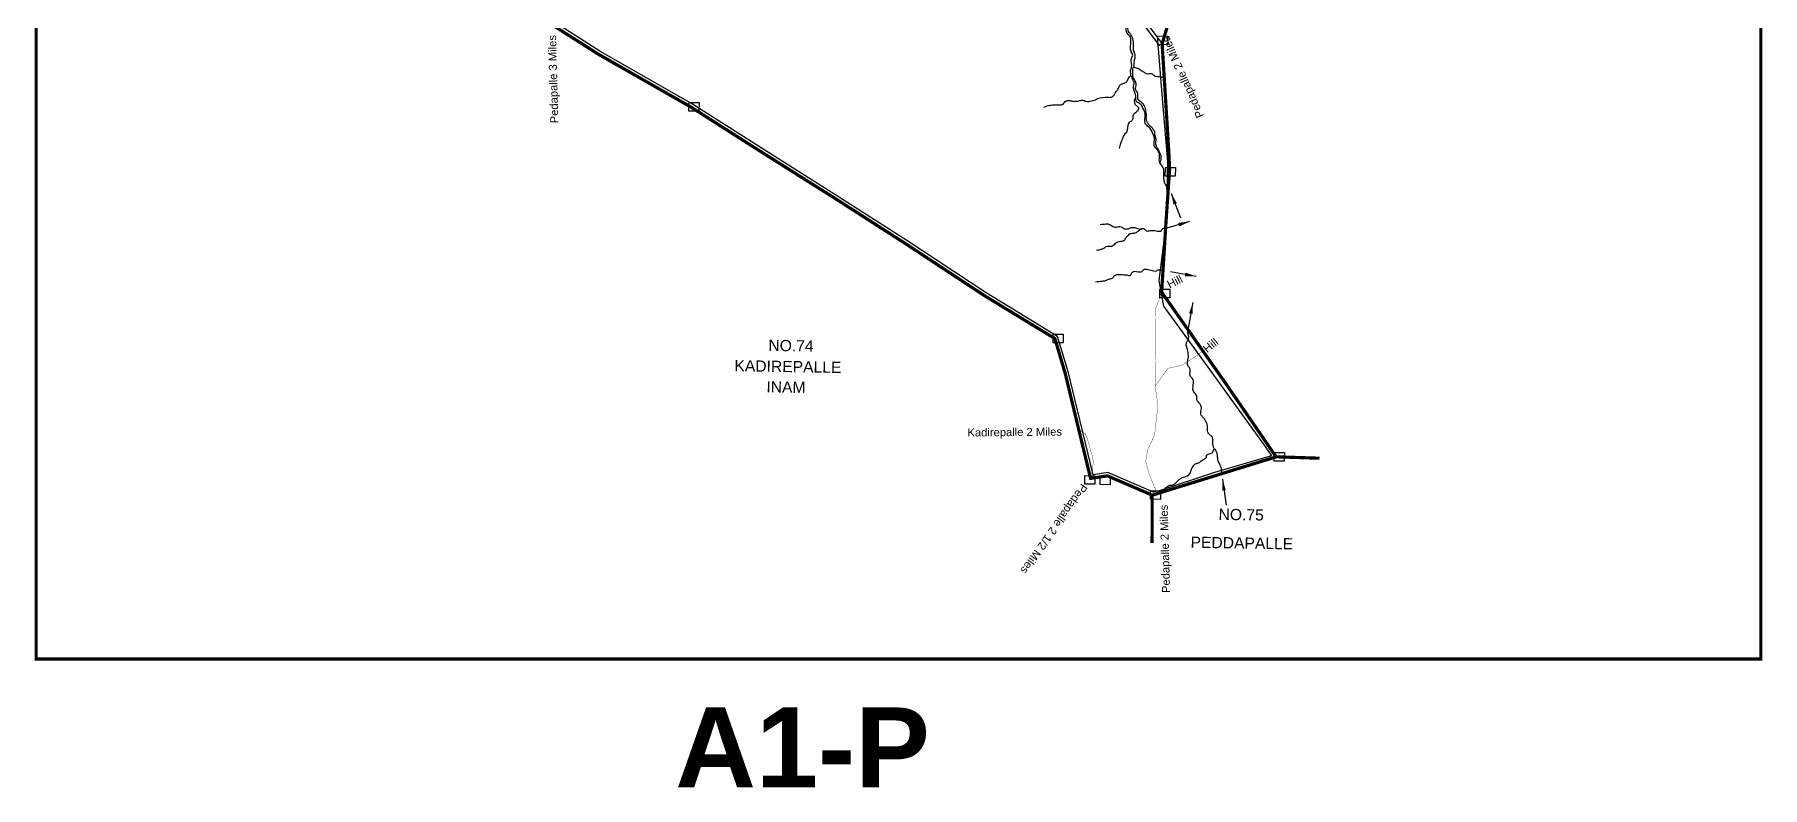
# Model space of a CAD drawing. Header units: feet. Extents: x 795890 to 801423, y 1560112 to 1569674.
# Drawn here: x 795890 to 801289, y 1560112 to 1562466 of the extents above; entities that cross this region are included whole.
import ezdxf

# ---------------------------------------------------------------- set-up
doc = ezdxf.new("R2010")
doc.units = ezdxf.units.FT
doc.header["$LTSCALE"] = 15
doc.header["$MEASUREMENT"] = 0
doc.linetypes.add('HIDDEN2', pattern=[0.1875, 0.125, -0.0625])
for name, color, linetype in [('HILL', 17, 'Continuous'), ('PAPER SIZE', 10, 'Continuous'), ('PLOT', 7, 'Continuous'), ('PLOT NO', 7, 'Continuous'), ('ROADS', 6, 'Continuous'), ('TANKS-STREAM', 4, 'Continuous'), ('TEXT', 1, 'Continuous'), ('VILLAGE STONES', 240, 'Continuous')]:
    doc.layers.add(name, color=color, linetype=linetype)
doc.layers.add('VILLAGE BOUNDRY', color=5, linetype='HIDDEN2', lineweight=100)
doc.styles.get("Standard").update_dxf_attribs({"font": 'arial.ttf'})
doc.dimstyles.get("Standard").update_dxf_attribs({"dimtxt": 0.18, "dimasz": 35, "dimexe": 0.18, "dimexo": 0.0625, "dimgap": 0.09, "dimtad": 0, "dimtih": 1, "dimtoh": 1, "dimdec": 4, "dimzin": 0, "dimdsep": 46, "dimtxsty": 'Standard', "dimcen": 0.09, "dimadec": 0, "dimazin": 0, "dimtfac": 1, "dimtdec": 4, "dimtofl": 0, "dimtmove": 0, "dimatfit": 3, "dimfxl": 0, "dimtolj": 1, "dimtzin": 0, "dimarcsym": 0})

msp = doc.modelspace()

# ---------------------------------------------------------------- linework, layer by layer
at = {"layer": 'HILL'}
for points in [[(798421.4, 1563747.2), (798618.5, 1563580.2), (798773.9, 1563398.6), (798810.1, 1563219.2), (798951.6, 1563022.5), (799083.6, 1562862.5), (799218, 1562683.3), (799322.3, 1562540), (799404.9, 1562430.8)], [(799386, 1561035.3), (799243.6, 1561096.9), (799197.1, 1561090), (799140.9, 1561322), (799120.3, 1561408.5), (799086.5, 1561522), (798863.4, 1561658.1), (798614.9, 1561821.8), (798390.1, 1561966.1), (798163.5, 1562109), (797945.5, 1562248), (797656, 1562413.3), (797523.3, 1562497.8)]]:
    msp.add_lwpolyline(points, dxfattribs=at)
at = {"layer": 'HILL', "lineweight": -2}
msp.add_lwpolyline([(799399.3, 1562434.4), (799414.5, 1562253.7), (799430, 1562068.6), (799425.2, 1561881), (799402.3, 1561695.4), (799417.6, 1561616.8), (799556.1, 1561426.2), (799737.5, 1561175.2), (799754.6, 1561148.7), (799576.5, 1561096.5), (799404.1, 1561039.5), (799386, 1561035.3)], dxfattribs=at)
at = {"layer": 'PLOT'}
msp.add_lwpolyline([(798982.1, 1564015.6), (798425.6, 1563757), (798625.7, 1563587.4), (798783.4, 1563403.3), (798819.6, 1563223.3), (798959.7, 1563028.7), (799091.6, 1562868.8), (799226.2, 1562689.3), (799330.5, 1562546.1), (799413, 1562437)], dxfattribs=at)
at = {"layer": 'PLOT NO', "color": 5, "lineweight": -3, "const_width": 10}
msp.add_lwpolyline([(795894.9, 1569668.8), (801283.7, 1569668.8), (801283.7, 1560513.8), (795894.9, 1560513.8)], close=True, dxfattribs=at)
at = {"layer": 'ROADS', "linetype": 'HIDDEN2', "lineweight": -2, "ltscale": 13, "const_width": 1}
for points in [[(799411.5, 1561660.5), (799393, 1561609.8), (799392.7, 1561566.5), (799392.3, 1561515), (799391.6, 1561427), (799391.2, 1561366.2), (799399.8, 1561307.9), (799389.5, 1561213.8), (799368.1, 1561168.8), (799361.8, 1561132.9), (799372.5, 1561091.5), (799395.1, 1561037.4)], [(799391.2, 1561366.2), (799421, 1561408.1), (799431.2, 1561422.4), (799475.2, 1561432.1), (799518.2, 1561459.7), (799540.1, 1561477.3)], [(799152.5, 1561230.7), (799171.9, 1561219), (799179.7, 1561203.2), (799184.5, 1561184.6), (799190.8, 1561160.2), (799196.6, 1561143.5), (799197.6, 1561127.5), (799194.9, 1561099.1), (799187.4, 1561087.1)]]:
    msp.add_lwpolyline(points, dxfattribs=at)
at = {"layer": 'TANKS-STREAM'}
for points in [[(799315, 1562336.2), (799315.4, 1562344.2), (799314.4, 1562353.5), (799317.6, 1562363.8), (799316.6, 1562387.4), (799321, 1562401.2), (799316.7, 1562411.5), (799314.4, 1562421.4), (799315.1, 1562440.6), (799313.5, 1562457.3), (799304.6, 1562469), (799301.5, 1562474.7), (799302.1, 1562497.6), (799299.7, 1562508.7), (799294.9, 1562518.7), (799290.7, 1562530.9), (799291.2, 1562545.7), (799288.3, 1562552.2), (799281.7, 1562564.1), (799280.7, 1562581.5), (799278.1, 1562593.8), (799270.4, 1562606.6), (799267.5, 1562621.3), (799264.7, 1562627), (799259.3, 1562632.8), (799255.4, 1562634.7), (799251.1, 1562646.7), (799250.2, 1562653.5), (799237.7, 1562673.6), (799230.2, 1562683.5), (799222.7, 1562688.5), (799209.8, 1562691.4), (799200.5, 1562691.1), (799187.3, 1562687.9), (799182.2, 1562692.1), (799171.2, 1562694.7), (799161.9, 1562691.5), (799151.4, 1562692.1), (799141, 1562696), (799132.8, 1562699.9), (799123.3, 1562704), (799113.6, 1562705.5), (799099.5, 1562704.4), (799081.2, 1562701), (799073.3, 1562704.5), (799062.5, 1562712), (799051.5, 1562717), (799044.4, 1562719.5), (799033.2, 1562722.6), (799023.2, 1562724.3), (799015.5, 1562727.5), (799010.3, 1562734.5), (798996.4, 1562743.9), (798986.7, 1562750.3), (798970.4, 1562760.1), (798960.8, 1562767.5), (798957.7, 1562775.8), (798948.5, 1562786.1), (798942.1, 1562791.9), (798928.9, 1562797.7), (798912.8, 1562798), (798900.7, 1562799.2), (798891.4, 1562807.1), (798880.9, 1562824), (798867.2, 1562834.8), (798853.2, 1562843.6), (798839.9, 1562844.1), (798822, 1562847.1), (798807.3, 1562855.7), (798796.6, 1562863.6), (798781.4, 1562869.9), (798767, 1562875.9), (798756.8, 1562878.3), (798751, 1562880.8), (798738, 1562892.1), (798728.8, 1562902.4), (798713.6, 1562910.2), (798695.5, 1562916), (798687.7, 1562926.6), (798672.2, 1562941.1), (798666.7, 1562946.8), (798655.6, 1562947.9), (798648.9, 1562951.9), (798640.8, 1562963.3), (798632.9, 1562969.4), (798622.1, 1562975.7), (798604.7, 1562978.8), (798596.5, 1562993.5), (798584, 1562999.7), (798573.2, 1563006), (798550.2, 1563020.5)], [(799324.6, 1562363.8), (799325.5, 1562371.9), (799325.5, 1562376.3), (799328, 1562389.9), (799329, 1562400.5), (799325.5, 1562410.2), (799323.6, 1562416.6), (799323.8, 1562433.5), (799321, 1562452.3), (799316.1, 1562463.3), (799310.4, 1562471.7), (799306.9, 1562479.6), (799308.2, 1562505.9), (799307.6, 1562513.3), (799304.6, 1562522.8), (799297.7, 1562528.9), (799299.2, 1562547.4), (799294.9, 1562553), (799289.5, 1562565.2), (799287.4, 1562571.1), (799286.7, 1562589.7), (799279.4, 1562601.3), (799277.1, 1562608), (799274.6, 1562623.4)], [(799409.6, 1562087.8), (799408.8, 1562090.1), (799405.9, 1562094.6), (799405.4, 1562096.5), (799401.9, 1562105.5), (799399.2, 1562109.8), (799396.3, 1562114.1), (799395.5, 1562117.7), (799393.8, 1562122.3), (799393.2, 1562126.5), (799394.2, 1562134.4), (799393.7, 1562139.2), (799392.7, 1562147), (799389.4, 1562153.2), (799389.9, 1562157), (799387.8, 1562165.6), (799385.1, 1562168.9), (799383.1, 1562172.5), (799377.7, 1562177.1), (799372.6, 1562182.8), (799367.7, 1562190.4), (799363.9, 1562199.7), (799363.8, 1562212.8), (799361.6, 1562230.3), (799355.2, 1562246.9), (799346.1, 1562254.8), (799337.4, 1562265), (799336.9, 1562282.2), (799330.9, 1562292.1), (799331.7, 1562311.9), (799321.2, 1562337.7), (799321.8, 1562346.4), (799324.8, 1562363.9), (799328.8, 1562362.5), (799335.6, 1562360.6), (799342, 1562357.9), (799347.7, 1562353.6), (799355, 1562349), (799362.7, 1562344.2), (799371.8, 1562343.5), (799380.8, 1562343.4), (799389.3, 1562336.7), (799394.2, 1562335.5), (799403.6, 1562334), (799410.4, 1562332.8), (799419.7, 1562331.6)], [(799042.9, 1562237.4), (799048.8, 1562241), (799057.5, 1562243.6), (799074.7, 1562246.1), (799092.4, 1562245.6), (799103.6, 1562248.5), (799112.7, 1562258.2), (799117.2, 1562259.2), (799124.4, 1562259), (799135.3, 1562257), (799147.2, 1562257.5), (799151.5, 1562258.2), (799163.6, 1562260.7), (799175.1, 1562256.9), (799187.6, 1562257.2), (799196.6, 1562259), (799212.4, 1562265.3), (799242.6, 1562269.6), (799254.8, 1562270.2), (799263, 1562276.5), (799267.7, 1562284), (799276.2, 1562298.3), (799280.9, 1562307), (799286, 1562310.6), (799293.9, 1562313.6), (799303, 1562318.8), (799307, 1562327), (799315.5, 1562336.3), (799320, 1562325.8), (799324.9, 1562316.6), (799322.4, 1562301.2), (799324.7, 1562291.4), (799328.9, 1562279.2), (799329.6, 1562270.6), (799329.8, 1562265.4)], [(799431.6, 1561974.1), (799428.2, 1561982.2), (799427.5, 1561991.3), (799424, 1561996.9), (799420.2, 1562005), (799418.9, 1562011.6), (799418.4, 1562031.3), (799415.2, 1562051.2), (799404.4, 1562069.9), (799405.1, 1562087.7), (799399.8, 1562102.7), (799393.8, 1562110.5), (799389.5, 1562116.9), (799387.9, 1562129.3), (799389.3, 1562140.5), (799385.6, 1562151.6), (799379.5, 1562166.2), (799371, 1562176.3), (799360.1, 1562189.1), (799358.9, 1562196.3), (799360, 1562208.4), (799358.3, 1562225.6), (799351.4, 1562239.3), (799347.6, 1562246.6), (799339.2, 1562251.9), (799333.4, 1562255.9), (799330.7, 1562261.7), (799329.9, 1562265.4), (799326.5, 1562263.9), (799326.1, 1562257.9), (799328.8, 1562246.9), (799337.3, 1562239.9), (799339.6, 1562235.9), (799334.3, 1562224.9), (799324.9, 1562217.3), (799321.2, 1562208.8), (799319.8, 1562198.2), (799313.2, 1562192.7), (799308.3, 1562187.4), (799305.9, 1562181), (799304.4, 1562171.8), (799301.2, 1562160.7), (799292.7, 1562148.9), (799290.4, 1562143.3), (799283.3, 1562125.5), (799279.2, 1562109.3)], [(799406.5, 1562064.6), (799406.7, 1562065.3)], [(799406.7, 1562065.3), (799409.6, 1562074.4), (799410.3, 1562079.5), (799409.6, 1562087.8)], [(799208.8, 1561791.5), (799223, 1561795.2), (799233.6, 1561800), (799238.3, 1561803.4), (799255.5, 1561804.3), (799267.8, 1561813.6), (799278.7, 1561818.8), (799291.1, 1561820.5), (799296, 1561823.8), (799303, 1561834.5), (799306.3, 1561837.3), (799311, 1561842.6), (799323, 1561844.5), (799332.5, 1561847.3), (799339.5, 1561852.4), (799349.2, 1561858.4), (799353.3, 1561859.7), (799360.9, 1561854.8), (799368.3, 1561851.5), (799373.6, 1561852.2), (799387.3, 1561853.1), (799394.1, 1561852.2), (799410.9, 1561853.2), (799416.9, 1561860.5), (799424, 1561859.6)], [(799219.2, 1561872.2), (799229.2, 1561872.9), (799244.3, 1561873.5), (799258.7, 1561866.1), (799265.6, 1561863.3), (799274.4, 1561865.1), (799287.6, 1561863.2), (799294.8, 1561858.7), (799306.9, 1561858.8), (799316.7, 1561862.2), (799324.5, 1561862.8), (799336.3, 1561859.6), (799343.5, 1561857.8), (799350.1, 1561859.3), (799352.9, 1561859.5)], [(799205.3, 1561692.4), (799225.2, 1561695.3), (799237.3, 1561696.7), (799246.1, 1561701.5), (799256.9, 1561703.9), (799264.6, 1561712.2), (799276, 1561715.6), (799293.2, 1561715), (799302.3, 1561714.2), (799313.7, 1561713.7), (799320.4, 1561723), (799338, 1561724.4), (799350.1, 1561725.5), (799355.4, 1561731.2), (799368.1, 1561731.3), (799386.2, 1561726.8), (799395.3, 1561727.3), (799400.3, 1561730.2), (799406.4, 1561729.7), (799415.7, 1561725.6)], [(799575.4, 1561171.1), (799572.5, 1561180.9), (799571.1, 1561198.1), (799570.7, 1561206.4), (799563.1, 1561213.7), (799556.1, 1561223.2), (799554.5, 1561231.7), (799553.5, 1561247.7), (799548.3, 1561257.9), (799544.1, 1561265.7), (799537.8, 1561272.4), (799533.8, 1561279.8), (799535.8, 1561297.3), (799533.1, 1561308.1), (799527.8, 1561314.9), (799521.3, 1561324.8), (799521.1, 1561336.6), (799512.6, 1561347.5), (799510.4, 1561371.1), (799509, 1561388.4), (799503.8, 1561394.7), (799500.5, 1561399.8), (799500.4, 1561420.1), (799495.9, 1561428.1), (799492.2, 1561437.6), (799494.9, 1561458.2), (799492.9, 1561477.3), (799489.1, 1561491.9), (799489.5, 1561503.5), (799494.1, 1561510.3), (799496, 1561521.4), (799493.6, 1561533.5), (799494, 1561543.1)], [(799409.5, 1561035.5), (799421.9, 1561045.2), (799434.3, 1561056.2), (799446.8, 1561058), (799454.1, 1561062.6), (799462.1, 1561071), (799473.4, 1561079.8), (799484, 1561083.4), (799499, 1561092.2), (799503.6, 1561104.2), (799511, 1561117.6), (799517.7, 1561124.6), (799527, 1561127.1), (799541.9, 1561137.8), (799551.8, 1561145.7), (799551.9, 1561149.9), (799564, 1561156.3), (799572.4, 1561163.3), (799575.8, 1561171.3), (799580.6, 1561165), (799584, 1561155.9), (799585.5, 1561142.9), (799586.8, 1561133.5), (799593.8, 1561120.7), (799597.7, 1561104.5), (799599.3, 1561096.4), (799599.6, 1561093.5)]]:
    msp.add_spline(points, degree=3, dxfattribs=at)
at = {"layer": 'VILLAGE BOUNDRY', "lineweight": -2, "ltscale": 10, "const_width": 10}
for points in [[(799524.6, 1562804.3), (799413, 1562437), (799434.1, 1562095.9), (799436.3, 1562042.8), (799425.1, 1561880.1), (799411.5, 1561660.5), (799612.1, 1561374.5), (799769.1, 1561145.7), (799382, 1561026), (799242.2, 1561086.4), (799189.4, 1561078.5), (799131, 1561319.7), (799110.4, 1561405.9), (799077.9, 1561515.4), (798858, 1561649.4), (798609.3, 1561813.3), (798384.6, 1561957.5), (798158, 1562100.4), (797940.2, 1562239.3), (797650.7, 1562404.6), (797510.1, 1562494.1)], [(799769.8, 1561145.9), (799904.7, 1561141.4)], [(799382, 1561026), (799381.6, 1560876.9)]]:
    msp.add_lwpolyline(points, dxfattribs=at)
at = {"layer": 'VILLAGE STONES', "lineweight": -2}
for points in [[(799399.8, 1562461.4), (799431, 1562460.9), (799430.5, 1562433.9), (799399.3, 1562434.4)], [(797934.9, 1562253.3), (797966.1, 1562252.8), (797965.6, 1562225.8), (797934.4, 1562226.3)], [(799423.4, 1562050.5), (799454.7, 1562050), (799454.2, 1562023), (799423, 1562023.5)], [(799405.9, 1561670), (799437.1, 1561669.5), (799436.7, 1561642.4), (799405.5, 1561643)], [(799072.5, 1561529.4), (799103.7, 1561528.9), (799103.3, 1561501.8), (799072.1, 1561502.4)], [(799763.8, 1561159.7), (799795, 1561159.2), (799794.6, 1561132.2), (799763.4, 1561132.7)], [(799171.8, 1561087.4), (799203, 1561086.9), (799202.6, 1561059.9), (799171.4, 1561060.4)], [(799219.4, 1561085.8), (799250.7, 1561085.3), (799250.2, 1561058.3), (799219, 1561058.8)], [(799376.7, 1561040), (799407.9, 1561039.5), (799407.4, 1561012.5), (799376.2, 1561013)]]:
    msp.add_lwpolyline(points, close=True, dxfattribs=at)

# ---------------------------------------------------------------- texts
at = {"layer": 'PAPER SIZE', "insert": (798289.4, 1560362.5), "char_height": 250, "width": 1636.069, "attachment_point": 2}
msp.add_mtext('{\\fArial|b1|i0|c0|p34;A1-P}', dxfattribs=at)
at = {"layer": 'PLOT NO', "linetype": 'Continuous', "lineweight": -2}
for s, rotation, p in [('Pedapalle 3 Miles ', 91.5284, (797526.5, 1562188.6)), ('Pedapalle 2 Miles ', 113.6723, (799544.4, 1562211.6)), ('Hill', 26.2559, (799436.5, 1561671.5)), ('Hill', 38.6117, (799553.6, 1561469.4)), ('Kadirepalle 2 Miles ', 0.5522, (798805, 1561209.3)), ('Pedapalle 2 1/2 Miles ', 234.8853, (799160.9, 1561064.3)), ('Pedapalle 2 Miles ', 91.5284, (799437.8, 1560720.6))]:
    msp.add_text(s, height=25, rotation=rotation, dxfattribs=at).set_placement(p)
at = {"layer": 'TEXT', "lineweight": -2}
for s, p in [('NO.74', (798182.5, 1561476.9)), ('KADIREPALLE', (798076.4, 1561413.3)), ('INAM', (798176.3, 1561347.2)), ('NO.75', (799589.1, 1560948.8)), ('PEDDAPALLE', (799501.6, 1560861.6))]:
    msp.add_text(s, height=35, rotation=359.064, dxfattribs=at).set_placement(p)

# ---------------------------------------------------------------- leaders
at = {"layer": 'VILLAGE BOUNDRY', "linetype": 'Continuous', "lineweight": -2}
for points in [[(799441.3, 1561969.1), (799470.6, 1561893)], [(799498.8, 1561881.1), (799420.4, 1561858.8)], [(799519.7, 1561709.9), (799439.4, 1561724)], [(799508.9, 1561627.9), (799494.8, 1561547.6)], [(799601.5, 1561075.7), (799612.9, 1560995)]]:
    msp.add_leader(points, dimstyle='Standard', override={"dimgap": 0.09, "dimtad": 0}, dxfattribs=at)

doc.saveas('drawing.dxf')
